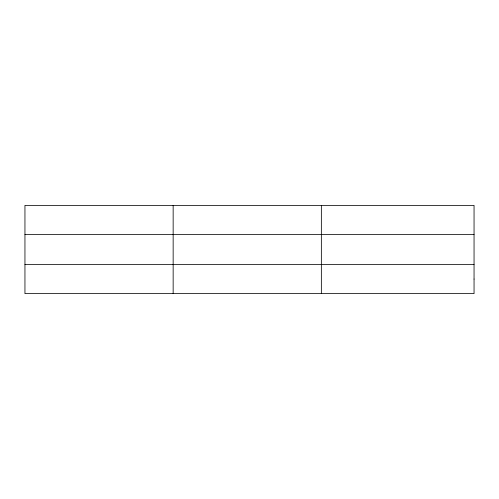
<?xml version="1.0" encoding="UTF-8"?>
<svg xmlns="http://www.w3.org/2000/svg" width="499" height="499" viewBox="0 0 499 499"><rect width="100%" height="100%" fill="white"/><g stroke="black" fill="none" stroke-linecap="round" stroke-linejoin="round"><path stroke-width="0.75" d="M173.153 205.376L173.153 293.624M321.356 205.376L321.356 293.624M24.95 234.499L474.05 234.499M24.95 264.501L474.05 264.501M474.05 279.06L474.05 293.624L24.95 293.624L24.95 205.376L474.05 205.376L474.05 279.06"/></g></svg>
